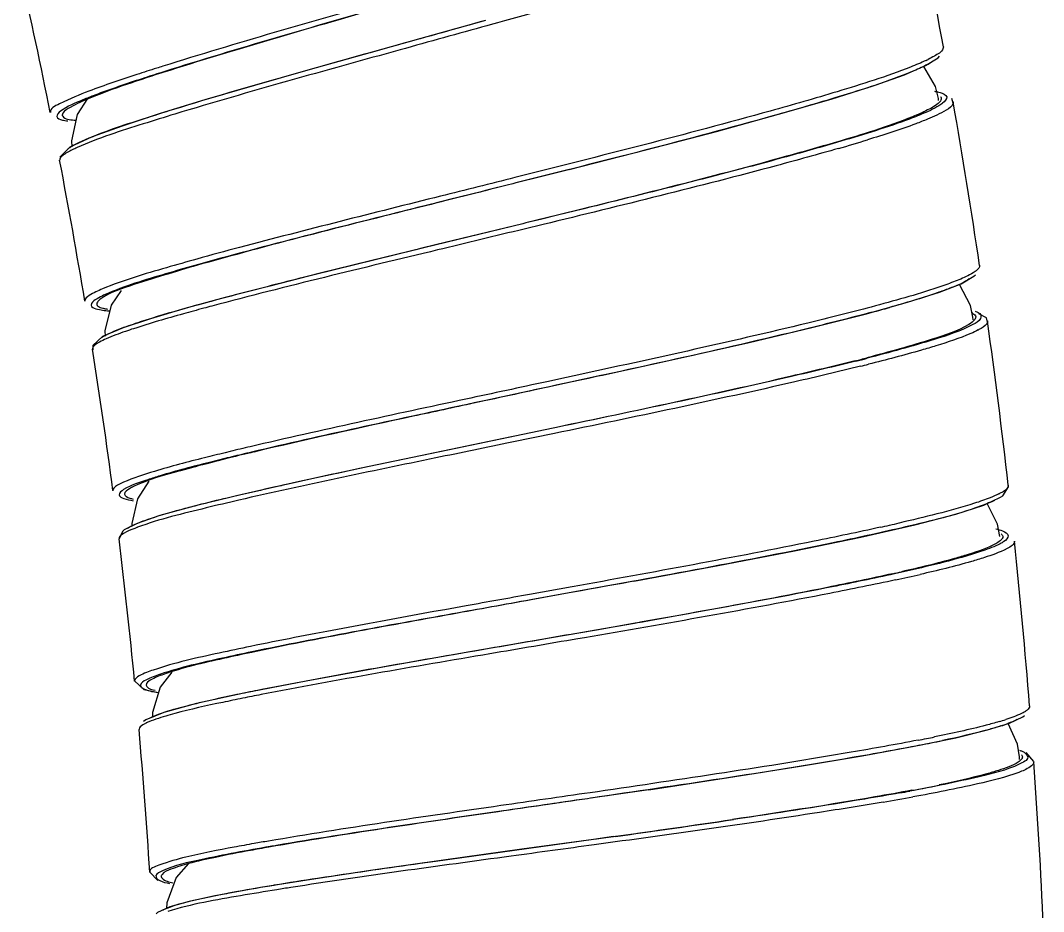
# Model space of a CAD drawing. Header units: millimetres. Extents: x 601 to 1195, y -13 to 407.
# Drawn here: x 1049.28 to 1061.55, y 308.45 to 319.13 of the extents above; entities that cross this region are included whole.
import ezdxf

# ---------------------------------------------------------------- set-up
doc = ezdxf.new("R2010")
doc.units = ezdxf.units.MM
doc.header["$LTSCALE"] = 0.1

msp = doc.modelspace()

# ---------------------------------------------------------------- linework, layer by layer
at = {"color": 7, "linetype": 'Continuous'}
for p, q in [((1054.909, 319.081), (1054.871, 319.07)), ((1060.344, 318.82), (1060.344, 318.82)), ((1051.008, 318.522), (1050.972, 318.511)), ((1059.877, 318.483), (1060.131, 318.593)), ((1060.249, 318.34), (1060.109, 318.583)), ((1060.286, 318.197), (1060.249, 318.34)), ((1050.082, 318.197), (1049.957, 318.005)), ((1060.287, 318.175), (1060.286, 318.197)), ((1060.462, 318.142), (1060.446, 318.196)), ((1060.463, 318.156), (1060.462, 318.142)), ((1049.957, 318.005), (1049.887, 317.689)), ((1050.136, 317.737), (1049.87, 317.615)), ((1049.887, 317.689), (1049.894, 317.617)), ((1049.87, 317.615), (1049.75, 317.496)), ((1055.857, 317.346), (1055.218, 317.185)), ((1055.218, 317.185), (1055.18, 317.175)), ((1055.218, 317.185), (1055.181, 317.175)), ((1055.716, 316.798), (1055.336, 316.705)), ((1055.717, 316.798), (1055.531, 316.752)), ((1056.026, 316.875), (1055.716, 316.798)), ((1056.031, 316.875), (1055.717, 316.798)), ((1055.301, 316.696), (1054.256, 316.441)), ((1055.301, 316.696), (1054.261, 316.443)), ((1055.336, 316.705), (1055.301, 316.696)), ((1055.336, 316.705), (1055.301, 316.696)), ((1055.545, 316.687), (1055.317, 316.632)), ((1055.531, 316.752), (1055.336, 316.705)), ((1054.261, 316.443), (1053.476, 316.251)), ((1054.256, 316.441), (1054.092, 316.401)), ((1054.092, 316.401), (1054.019, 316.384)), ((1053.476, 316.251), (1052.854, 316.097)), ((1060.778, 316.197), (1060.778, 316.196)), ((1052.718, 316.063), (1052.614, 316.037)), ((1060.298, 315.875), (1060.558, 315.977)), ((1060.668, 315.715), (1060.536, 315.969)), ((1050.483, 315.897), (1050.363, 315.72)), ((1050.049, 315.771), (1050.049, 315.768)), ((1050.049, 315.771), (1050.049, 315.766)), ((1050.363, 315.72), (1050.289, 315.41)), ((1051.514, 315.751), (1051.47, 315.74)), ((1051.563, 315.765), (1051.514, 315.751)), ((1060.699, 315.577), (1060.668, 315.715)), ((1050.836, 315.557), (1050.507, 315.447)), ((1060.7, 315.545), (1060.699, 315.576)), ((1060.763, 315.631), (1060.775, 315.623)), ((1060.86, 315.569), (1060.771, 315.616)), ((1060.775, 315.623), (1060.782, 315.618)), ((1060.873, 315.517), (1060.86, 315.569)), ((1050.507, 315.447), (1050.262, 315.342)), ((1060.874, 315.53), (1060.873, 315.517)), ((1050.262, 315.342), (1050.146, 315.234)), ((1050.274, 315.344), (1050.251, 315.33)), ((1050.304, 315.361), (1050.274, 315.344)), ((1050.289, 315.41), (1050.293, 315.347)), ((1050.146, 315.234), (1050.145, 315.184)), ((1055.826, 314.852), (1055.59, 314.801)), ((1056.238, 314.874), (1055.6, 314.736)), ((1055.562, 314.728), (1054.711, 314.544)), ((1055.6, 314.736), (1055.562, 314.728)), ((1055.6, 314.736), (1055.562, 314.728)), ((1055.666, 314.245), (1054.4, 313.981)), ((1055.706, 314.253), (1055.666, 314.245)), ((1055.706, 314.253), (1055.666, 314.245)), ((1055.166, 314.14), (1053.979, 313.893)), ((1055.68, 314.18), (1055.168, 314.074)), ((1051.793, 313.964), (1051.731, 313.949)), ((1051.813, 313.9), (1051.788, 313.894)), ((1053.979, 313.893), (1053.651, 313.824)), ((1050.817, 313.607), (1050.68, 313.397)), ((1052.625, 313.604), (1051.92, 313.445)), ((1050.386, 313.497), (1050.386, 313.494)), ((1050.386, 313.497), (1050.386, 313.495)), ((1061.056, 313.434), (1061.124, 313.541)), ((1061.124, 313.541), (1061.123, 313.564)), ((1050.68, 313.397), (1050.612, 313.099)), ((1051.92, 313.445), (1051.407, 313.32)), ((1051.405, 313.32), (1051.392, 313.316)), ((1060.994, 313.094), (1060.871, 313.341)), ((1050.948, 313.195), (1050.676, 313.102)), ((1050.499, 313.005), (1050.459, 312.918)), ((1050.612, 313.099), (1050.614, 313.07)), ((1061.023, 312.943), (1060.994, 313.094)), ((1050.459, 312.918), (1050.459, 312.917)), ((1056.631, 312.408), (1055.899, 312.275)), ((1055.893, 312.341), (1055.382, 312.249)), ((1055.899, 312.275), (1055.396, 312.185)), ((1055.899, 312.275), (1055.402, 312.185)), ((1056.208, 311.827), (1055.949, 311.782)), ((1055.991, 311.789), (1055.949, 311.782)), ((1056.04, 311.731), (1055.96, 311.717)), ((1051.092, 311.317), (1050.954, 311.137)), ((1050.646, 311.213), (1050.646, 311.212)), ((1050.646, 311.213), (1050.646, 311.211)), ((1050.646, 311.212), (1050.758, 311.11)), ((1052.704, 311.211), (1051.956, 311.065)), ((1050.758, 311.11), (1050.934, 311.073)), ((1050.954, 311.137), (1050.86, 310.834)), ((1052.172, 311.108), (1052.119, 311.098)), ((1061.38, 310.901), (1061.379, 310.916)), ((1050.843, 310.773), (1050.821, 310.762)), ((1050.874, 310.787), (1050.843, 310.773)), ((1050.86, 310.834), (1050.86, 310.775)), ((1060.872, 310.624), (1061.136, 310.706)), ((1061.234, 310.455), (1061.12, 310.701)), ((1050.699, 310.633), (1050.699, 310.631)), ((1061.259, 310.3), (1061.234, 310.455)), ((1061.257, 310.268), (1061.259, 310.3)), ((1061.43, 310.244), (1061.336, 310.355)), ((1056.114, 309.806), (1056.076, 309.8)), ((1056.114, 309.806), (1056.076, 309.8)), ((1056.195, 309.884), (1056.109, 309.872)), ((1056.811, 309.908), (1056.114, 309.806)), ((1057.917, 309.565), (1057.815, 309.55)), ((1057.934, 309.566), (1057.829, 309.551)), ((1056.147, 309.311), (1054.253, 309.048)), ((1056.389, 309.345), (1056.147, 309.311)), ((1056.183, 309.316), (1056.149, 309.312)), ((1056.411, 309.348), (1056.183, 309.316)), ((1054.348, 309.062), (1053.501, 308.941)), ((1051.29, 309.023), (1051.144, 308.853)), ((1053.501, 308.941), (1052.766, 308.832)), ((1054.253, 309.048), (1054.069, 309.023)), ((1050.828, 308.92), (1050.828, 308.92)), ((1050.828, 308.92), (1050.924, 308.82)), ((1050.932, 308.825), (1050.948, 308.817)), ((1051.144, 308.853), (1051.032, 308.55)), ((1052.766, 308.832), (1052.156, 308.734)), ((1052.935, 308.858), (1052.838, 308.843)), ((1051.315, 308.57), (1051.069, 308.502)), ((1051.032, 308.55), (1051.029, 308.483))]:
    msp.add_line(p, q, dxfattribs=at)
for points in [[(1054.853, 319.134), (1054.078, 318.917), (1053.393, 318.725), (1052.724, 318.537), (1052.085, 318.354), (1051.489, 318.18), (1050.954, 318.017), (1050.498, 317.868), (1050.136, 317.737)], [(1060.131, 318.593), (1060.281, 318.686), (1060.3, 318.704)], [(1058.998, 318.191), (1059.501, 318.349), (1059.877, 318.483)], [(1055.857, 317.346), (1056.777, 317.582), (1057.623, 317.804), (1058.369, 318.008), (1058.998, 318.191)], [(1052.854, 316.097), (1052.268, 315.949), (1051.73, 315.81)], [(1060.558, 315.977), (1060.711, 316.065), (1060.731, 316.083)], [(1051.73, 315.81), (1051.249, 315.679), (1050.836, 315.557)], [(1059.405, 315.612), (1059.916, 315.754), (1060.298, 315.875)], [(1056.238, 314.874), (1057.162, 315.078), (1058.014, 315.271), (1058.768, 315.45), (1059.405, 315.612)], [(1054.4, 313.981), (1053.46, 313.784), (1052.625, 313.604)], [(1060.83, 313.322), (1061.029, 313.415), (1061.056, 313.434)], [(1051.407, 313.32), (1051.36, 313.309), (1050.948, 313.195)], [(1059.355, 312.938), (1060.002, 313.086), (1060.493, 313.214), (1060.83, 313.322)], [(1050.676, 313.102), (1050.521, 313.023), (1050.499, 313.005)], [(1056.631, 312.408), (1057.642, 312.596), (1058.561, 312.774), (1059.355, 312.938)], [(1055.949, 311.782), (1054.689, 311.564), (1053.621, 311.377), (1052.704, 311.211)], [(1051.956, 311.065), (1051.386, 310.94), (1050.995, 310.834)], [(1050.995, 310.834), (1050.779, 310.744), (1050.752, 310.725)], [(1061.136, 310.706), (1061.298, 310.783), (1061.319, 310.799)], [(1059.995, 310.428), (1060.494, 310.531), (1060.872, 310.624)], [(1056.811, 309.908), (1057.768, 310.052), (1058.627, 310.188), (1059.372, 310.313), (1059.995, 310.428)], [(1056.149, 309.312), (1055.29, 309.193), (1054.348, 309.062)], [(1052.156, 308.734), (1051.674, 308.647), (1051.315, 308.57)], [(1051.069, 308.502), (1050.922, 308.434), (1050.904, 308.42)]]:
    msp.add_lwpolyline(points, dxfattribs=at)
for centre, radius, start, end in [((982.961, 304.665), 78.667, 10.36536, 11.8114), ((982.961, 304.665), 68, 11.33369, 12.77973), ((1059.375, 320.259), 1.776, 295.4355, 296.2945), ((1059.716, 319.419), 0.923, 298.9055, 300.5761), ((1058.908, 293.709), 26.036, 107.7154, 108.2111), ((1061.549, 284.927), 35.277, 107.4276, 107.5516), ((1059.606, 319.617), 1.149, 297.7682, 298.921), ((982.961, 304.665), 78.667, 8.42869, 9.87473), ((1049.804, 318), 0.026, 183.4534, 191.5875), ((1052.76, 339.531), 22.827, 286.0911, 287.001), ((1049.772, 317.462), 0.0249, 187.0538, 191.0482), ((982.961, 304.665), 68, 9.39702, 10.84307), ((1064.212, 270.053), 47.964, 104.8689, 105.5013), ((1114.311, 68.892), 254.73, 103.69142, 103.99268), ((1059.896, 317.379), 1.548, 293.949, 295.4004), ((1050.373, 316.096), 0.427, 255.2269, 256.8963), ((1061.208, 279.515), 37.454, 104.9104, 105.0615), ((1054.18, 335.436), 20.501, 285.0165, 285.6103), ((1060.62, 315.485), 0.157, 60.2148, 61.8866), ((1052.839, 308.988), 6.867, 108.2995, 108.5528), ((1053.044, 308.369), 7.519, 108.0576, 108.2995), ((982.961, 304.665), 78.666, 6.49205, 7.9381), ((1060.396, 316.109), 0.779, 298.1085, 298.7667), ((1050.167, 315.197), 0.0255, 179.6572, 188.6129), ((982.961, 304.665), 68, 7.46052, 8.90656), ((1052.553, 341.647), 27.435, 284.2044, 284.5126), ((1052.151, 343.578), 29.411, 284.0559, 284.3279), ((1051.944, 344.841), 30.76, 283.9315, 284.1141), ((1062.043, 271.303), 43.876, 103.1896, 103.5104), ((1060.696, 277.632), 37.335, 103.3481, 103.8134), ((1061.424, 274.157), 40.889, 103.2538, 103.5941), ((1062.387, 268.575), 46.074, 102.6261, 103.1772), ((1066.314, 251.144), 63.942, 102.48838, 102.64596), ((1060.448, 314.391), 1.133, 293.9601, 295.1437), ((1060.561, 314.152), 0.869, 295.0992, 297.4298), ((1060.662, 314.149), 0.776, 296.7169, 297.3215), ((1051.445, 311.221), 2.031, 110.4002, 111.2093), ((1051.533, 310.986), 2.281, 110.1792, 110.4111), ((1051.597, 310.81), 2.468, 109.7588, 110.1766), ((1053.391, 341.052), 28.674, 282.4777, 282.9444), ((1051.377, 311.161), 2.017, 110.2025, 111.212), ((982.961, 304.665), 68, 5.52359, 6.96964), ((982.961, 304.665), 78.666, 4.55526, 6.0013), ((1054.561, 335.7), 23.772, 282.5775, 282.8393), ((1054.669, 336.028), 24.15, 282.1992, 282.9155), ((1061.915, 263.509), 49.121, 100.9737, 101.6015), ((1058.8, 276.982), 34.707, 101.0242, 101.3958), ((1051.037, 310.178), 0.586, 115.3181, 116.1911), ((1060.091, 313.852), 3.261, 286.4137, 287.8806), ((1060.291, 312.964), 2.409, 287.9982, 289.0238), ((1060.456, 312.484), 1.901, 289.014, 290.3726), ((982.961, 304.665), 68, 3.58693, 5.03297), ((1055.697, 332.906), 22.822, 280.9755, 281.4822), ((1056.31, 329.491), 19.415, 281.1464, 281.9671), ((982.961, 304.665), 78.666, 2.61859, 4.06464), ((1056.216, 329.887), 20.336, 280.6335, 281.5672), ((1053.846, 343.749), 34.478, 279.6427, 280.246), ((1054.577, 339.061), 29.66, 280.1872, 280.4182), ((1030.828, 492.261), 184.693, 277.95499, 278.40196), ((1030.73, 494.319), 186.746, 277.90443, 278.34386), ((1056.895, 282.698), 26.923, 99.923, 100.4016), ((1057.892, 276.144), 33.624, 99.6582, 99.9547), ((1058.482, 273.062), 36.693, 99.6214, 99.7467), ((1071.842, 182.872), 127.396, 98.01942, 98.5349), ((1060.065, 261.438), 47.953, 98.6676, 99.2948), ((1055.072, 291.1), 17.872, 100.2754, 100.5687), ((1056.595, 282.58), 26.527, 99.2743, 100.2296), ((1059.376, 264.749), 44.517, 98.8583, 99.0798), ((1051.726, 306.597), 2.012, 106.6048, 107.3383), ((1051.797, 306.361), 2.259, 106.3145, 106.6129), ((1051.852, 306.173), 2.455, 105.9195, 106.313)]:
    msp.add_arc(centre, radius, start, end, dxfattribs=at)
for points, knots in [([(1058.446, 320.112), (1058.193, 320.031), (1057.019, 319.67), (1055.837, 319.339), (1054.909, 319.081)], [0, 0, 0, 0, 0.216068, 1, 1, 1, 1]), ([(1054.698, 319.672), (1054.353, 319.573), (1053.113, 319.217), (1051.872, 318.864), (1050.984, 318.585)], [0, 0, 0, 0, 0.278404, 1, 1, 1, 1]), ([(1054.717, 319.609), (1054.371, 319.51), (1053.133, 319.154), (1051.894, 318.802), (1051.008, 318.522)], [0, 0, 0, 0, 0.279171, 1, 1, 1, 1]), ([(1054.579, 319.569), (1054.241, 319.472), (1053.041, 319.126), (1051.841, 318.783), (1050.986, 318.51)], [0, 0, 0, 0, 0.281286, 1, 1, 1, 1]), ([(1054.853, 319.134), (1054.505, 319.036), (1053.256, 318.687), (1052.006, 318.341), (1051.113, 318.066)], [0, 0, 0, 0, 0.278812, 1, 1, 1, 1]), ([(1054.871, 319.07), (1054.524, 318.974), (1053.275, 318.627), (1052.025, 318.283), (1051.13, 318.011)], [0, 0, 0, 0, 0.277671, 1, 1, 1, 1]), ([(1060.344, 318.819), (1060.345, 318.811), (1060.331, 318.756), (1060.276, 318.73), (1060.237, 318.706)], [0, 0, 0, 0, 0.151397, 1, 1, 1, 1]), ([(1060.138, 318.655), (1060.077, 318.626), (1059.728, 318.481), (1059.367, 318.369), (1059.07, 318.279)], [0, 0, 0, 0, 0.178527, 1, 1, 1, 1]), ([(1050.911, 318.562), (1050.832, 318.537), (1050.559, 318.45), (1050.287, 318.358), (1050.097, 318.286)], [0, 0, 0, 0, 0.290145, 1, 1, 1, 1]), ([(1050.972, 318.511), (1050.894, 318.486), (1050.624, 318.399), (1050.356, 318.309), (1050.168, 318.238)], [0, 0, 0, 0, 0.290129, 1, 1, 1, 1]), ([(1060.141, 318.601), (1060.086, 318.571), (1059.745, 318.421), (1059.389, 318.31), (1059.094, 318.22)], [0, 0, 0, 0, 0.169987, 1, 1, 1, 1]), ([(1050.772, 318.44), (1050.701, 318.417), (1050.465, 318.338), (1050.23, 318.254), (1050.069, 318.186)], [0, 0, 0, 0, 0.298851, 1, 1, 1, 1]), ([(1050.097, 318.286), (1049.977, 318.241), (1049.851, 318.181), (1049.626, 318.078), (1049.636, 318.029)], [0, 0, 0, 0, 0.718829, 1, 1, 1, 1]), ([(1059.07, 318.279), (1058.804, 318.198), (1057.522, 317.833), (1056.229, 317.507), (1055.207, 317.25)], [0, 0, 0, 0, 0.20882, 1, 1, 1, 1]), ([(1060.237, 318.285), (1060.25, 318.283), (1060.273, 318.279), (1060.296, 318.273), (1060.307, 318.27)], [0, 0, 0, 0, 0.535814, 1, 1, 1, 1]), ([(1060.307, 318.27), (1060.337, 318.261), (1060.42, 318.225), (1060.359, 318.159), (1060.335, 318.14)], [0, 0, 0, 0, 0.510205, 1, 1, 1, 1]), ([(1050.168, 318.238), (1050.121, 318.22), (1049.981, 318.163), (1049.838, 318.106), (1049.758, 318.046)], [0, 0, 0, 0, 0.335461, 1, 1, 1, 1]), ([(1050.069, 318.186), (1049.994, 318.154), (1049.903, 318.111), (1049.776, 318.034), (1049.778, 317.999)], [0, 0, 0, 0, 0.697174, 1, 1, 1, 1]), ([(1059.094, 318.22), (1058.83, 318.139), (1057.546, 317.77), (1056.25, 317.444), (1055.223, 317.186)], [0, 0, 0, 0, 0.206917, 1, 1, 1, 1]), ([(1060.335, 318.14), (1060.321, 318.13), (1060.241, 318.077), (1060.153, 318.039), (1060.082, 318.009)], [0, 0, 0, 0, 0.184009, 1, 1, 1, 1]), ([(1060.462, 318.142), (1060.454, 318.103), (1060.333, 318.03), (1060.231, 317.981), (1060.155, 317.95)], [0, 0, 0, 0, 0.327682, 1, 1, 1, 1]), ([(1060.316, 318.18), (1060.312, 318.171), (1060.269, 318.116), (1060.206, 318.086), (1060.156, 318.06)], [0, 0, 0, 0, 0.157364, 1, 1, 1, 1]), ([(1060.312, 318.22), (1060.313, 318.217), (1060.317, 318.212), (1060.318, 318.206), (1060.319, 318.203)], [0, 0, 0, 0, 0.514946, 1, 1, 1, 1]), ([(1060.319, 318.203), (1060.32, 318.2), (1060.32, 318.192), (1060.317, 318.184), (1060.316, 318.18)], [0, 0, 0, 0, 0.476899, 1, 1, 1, 1]), ([(1049.758, 318.046), (1049.737, 318.03), (1049.681, 317.976), (1049.754, 317.947), (1049.779, 317.94)], [0, 0, 0, 0, 0.50011, 1, 1, 1, 1]), ([(1051.13, 318.011), (1051.002, 317.972), (1050.608, 317.849), (1050.212, 317.724), (1049.956, 317.609)], [0, 0, 0, 0, 0.321466, 1, 1, 1, 1]), ([(1051.113, 318.066), (1050.993, 318.029), (1050.621, 317.911), (1050.249, 317.791), (1050.007, 317.681)], [0, 0, 0, 0, 0.320345, 1, 1, 1, 1]), ([(1060.156, 318.06), (1060.096, 318.03), (1059.741, 317.878), (1059.37, 317.766), (1059.063, 317.675)], [0, 0, 0, 0, 0.171335, 1, 1, 1, 1]), ([(1060.082, 318.009), (1060.018, 317.982), (1059.684, 317.855), (1059.342, 317.751), (1059.064, 317.67)], [0, 0, 0, 0, 0.191376, 1, 1, 1, 1]), ([(1049.778, 317.995), (1049.78, 317.987), (1049.822, 317.94), (1049.889, 317.943), (1049.94, 317.938)], [0, 0, 0, 0, 0.134526, 1, 1, 1, 1]), ([(1049.779, 317.94), (1049.789, 317.938), (1049.811, 317.933), (1049.834, 317.93), (1049.846, 317.929)], [0, 0, 0, 0, 0.459772, 1, 1, 1, 1]), ([(1060.155, 317.95), (1060.108, 317.93), (1059.871, 317.839), (1059.629, 317.761), (1059.435, 317.702)], [0, 0, 0, 0, 0.20107, 1, 1, 1, 1]), ([(1059.063, 317.675), (1058.851, 317.612), (1057.843, 317.328), (1056.828, 317.073), (1056.026, 316.875)], [0, 0, 0, 0, 0.21123, 1, 1, 1, 1]), ([(1059.064, 317.67), (1058.851, 317.607), (1057.844, 317.326), (1056.83, 317.072), (1056.031, 316.875)], [0, 0, 0, 0, 0.212665, 1, 1, 1, 1]), ([(1049.956, 317.609), (1049.937, 317.6), (1049.876, 317.571), (1049.816, 317.54), (1049.781, 317.511)], [0, 0, 0, 0, 0.317406, 1, 1, 1, 1]), ([(1049.877, 317.614), (1049.871, 317.61), (1049.858, 317.602), (1049.846, 317.594), (1049.841, 317.59)], [0, 0, 0, 0, 0.530734, 1, 1, 1, 1]), ([(1059.087, 317.599), (1058.839, 317.527), (1057.663, 317.204), (1056.479, 316.914), (1055.545, 316.687)], [0, 0, 0, 0, 0.21211, 1, 1, 1, 1]), ([(1049.781, 317.511), (1049.771, 317.503), (1049.755, 317.489), (1049.746, 317.468), (1049.747, 317.459)], [0, 0, 0, 0, 0.604997, 1, 1, 1, 1]), ([(1055.181, 317.175), (1054.829, 317.087), (1053.57, 316.771), (1052.311, 316.459), (1051.411, 316.207)], [0, 0, 0, 0, 0.279809, 1, 1, 1, 1]), ([(1055.18, 317.175), (1054.832, 317.087), (1053.587, 316.774), (1052.342, 316.464), (1051.452, 316.213)], [0, 0, 0, 0, 0.279953, 1, 1, 1, 1]), ([(1055.207, 317.25), (1054.91, 317.175), (1053.808, 316.899), (1052.706, 316.624), (1051.904, 316.411)], [0, 0, 0, 0, 0.269581, 1, 1, 1, 1]), ([(1055.317, 316.632), (1054.97, 316.548), (1053.72, 316.246), (1052.469, 315.947), (1051.57, 315.707)], [0, 0, 0, 0, 0.277069, 1, 1, 1, 1]), ([(1051.452, 316.213), (1051.179, 316.137), (1050.773, 316.006), (1050.349, 315.876), (1050.23, 315.787)], [0, 0, 0, 0, 0.656524, 1, 1, 1, 1]), ([(1051.393, 316.272), (1051.271, 316.238), (1050.891, 316.129), (1050.509, 316.018), (1050.261, 315.914)], [0, 0, 0, 0, 0.320414, 1, 1, 1, 1]), ([(1051.411, 316.207), (1051.295, 316.175), (1050.933, 316.07), (1050.571, 315.963), (1050.334, 315.864)], [0, 0, 0, 0, 0.31949, 1, 1, 1, 1]), ([(1060.778, 316.196), (1060.779, 316.191), (1060.778, 316.179), (1060.772, 316.169), (1060.769, 316.164)], [0, 0, 0, 0, 0.458192, 1, 1, 1, 1]), ([(1060.769, 316.164), (1060.764, 316.156), (1060.75, 316.141), (1060.734, 316.129), (1060.724, 316.122)], [0, 0, 0, 0, 0.439832, 1, 1, 1, 1]), ([(1052.614, 316.037), (1052.52, 316.013), (1052.169, 315.925), (1051.818, 315.834), (1051.563, 315.765)], [0, 0, 0, 0, 0.269592, 1, 1, 1, 1]), ([(1060.466, 315.998), (1060.404, 315.974), (1060.08, 315.86), (1059.748, 315.769), (1059.48, 315.697)], [0, 0, 0, 0, 0.192799, 1, 1, 1, 1]), ([(1050.261, 315.914), (1050.206, 315.891), (1050.136, 315.859), (1050.047, 315.798), (1050.049, 315.771)], [0, 0, 0, 0, 0.688298, 1, 1, 1, 1]), ([(1050.334, 315.864), (1050.279, 315.841), (1050.21, 315.81), (1050.122, 315.747), (1050.124, 315.72)], [0, 0, 0, 0, 0.690958, 1, 1, 1, 1]), ([(1060.414, 315.919), (1060.367, 315.901), (1060.131, 315.816), (1059.89, 315.745), (1059.697, 315.691)], [0, 0, 0, 0, 0.201104, 1, 1, 1, 1]), ([(1050.124, 315.72), (1050.127, 315.696), (1050.219, 315.66), (1050.286, 315.655), (1050.34, 315.651)], [0, 0, 0, 0, 0.307378, 1, 1, 1, 1]), ([(1050.23, 315.787), (1050.219, 315.778), (1050.2, 315.763), (1050.189, 315.739), (1050.191, 315.729)], [0, 0, 0, 0, 0.613172, 1, 1, 1, 1]), ([(1050.191, 315.729), (1050.194, 315.711), (1050.227, 315.694), (1050.254, 315.685), (1050.264, 315.683)], [0, 0, 0, 0, 0.640514, 1, 1, 1, 1]), ([(1050.276, 315.68), (1050.283, 315.678), (1050.298, 315.675), (1050.312, 315.673), (1050.32, 315.671)], [0, 0, 0, 0, 0.476544, 1, 1, 1, 1]), ([(1051.475, 315.682), (1051.393, 315.66), (1051.112, 315.583), (1050.831, 315.502), (1050.634, 315.437)], [0, 0, 0, 0, 0.289421, 1, 1, 1, 1]), ([(1051.47, 315.74), (1051.398, 315.72), (1051.144, 315.65), (1050.892, 315.576), (1050.713, 315.518)], [0, 0, 0, 0, 0.28587, 1, 1, 1, 1]), ([(1059.48, 315.697), (1059.227, 315.63), (1058.014, 315.327), (1056.792, 315.061), (1055.826, 314.852)], [0, 0, 0, 0, 0.209483, 1, 1, 1, 1]), ([(1059.492, 315.635), (1059.225, 315.564), (1057.935, 315.24), (1056.635, 314.959), (1055.604, 314.737)], [0, 0, 0, 0, 0.207437, 1, 1, 1, 1]), ([(1060.782, 315.618), (1060.796, 315.605), (1060.797, 315.527), (1060.731, 315.506), (1060.697, 315.487)], [0, 0, 0, 0, 0.333654, 1, 1, 1, 1]), ([(1060.698, 315.621), (1060.707, 315.616), (1060.722, 315.606), (1060.731, 315.589), (1060.732, 315.581)], [0, 0, 0, 0, 0.56963, 1, 1, 1, 1]), ([(1060.732, 315.581), (1060.733, 315.576), (1060.732, 315.564), (1060.726, 315.554), (1060.722, 315.548)], [0, 0, 0, 0, 0.458764, 1, 1, 1, 1]), ([(1060.726, 315.647), (1060.732, 315.645), (1060.745, 315.64), (1060.757, 315.634), (1060.763, 315.631)], [0, 0, 0, 0, 0.534114, 1, 1, 1, 1]), ([(1050.654, 315.498), (1050.618, 315.486), (1050.499, 315.445), (1050.382, 315.4), (1050.304, 315.361)], [0, 0, 0, 0, 0.308342, 1, 1, 1, 1]), ([(1050.634, 315.437), (1050.601, 315.427), (1050.49, 315.389), (1050.38, 315.349), (1050.305, 315.316)], [0, 0, 0, 0, 0.295331, 1, 1, 1, 1]), ([(1060.649, 315.488), (1060.514, 315.407), (1060.101, 315.273), (1059.691, 315.156), (1059.428, 315.088)], [0, 0, 0, 0, 0.367517, 1, 1, 1, 1]), ([(1060.697, 315.487), (1060.552, 315.407), (1060.125, 315.27), (1059.699, 315.151), (1059.429, 315.083)], [0, 0, 0, 0, 0.373049, 1, 1, 1, 1]), ([(1060.873, 315.517), (1060.872, 315.51), (1060.849, 315.468), (1060.805, 315.445), (1060.771, 315.426)], [0, 0, 0, 0, 0.163211, 1, 1, 1, 1]), ([(1060.763, 315.422), (1060.734, 315.406), (1060.57, 315.33), (1060.397, 315.275), (1060.256, 315.231)], [0, 0, 0, 0, 0.182369, 1, 1, 1, 1]), ([(1050.224, 315.276), (1050.219, 315.273), (1050.209, 315.268), (1050.2, 315.262), (1050.195, 315.259)], [0, 0, 0, 0, 0.521466, 1, 1, 1, 1]), ([(1060.256, 315.231), (1060.198, 315.214), (1059.929, 315.134), (1059.658, 315.063), (1059.445, 315.01)], [0, 0, 0, 0, 0.216223, 1, 1, 1, 1]), ([(1059.35, 314.986), (1059.088, 314.921), (1057.869, 314.634), (1056.642, 314.379), (1055.68, 314.18)], [0, 0, 0, 0, 0.215138, 1, 1, 1, 1]), ([(1059.285, 315.051), (1059.031, 314.987), (1057.842, 314.702), (1056.646, 314.45), (1055.706, 314.253)], [0, 0, 0, 0, 0.214224, 1, 1, 1, 1]), ([(1059.294, 315.048), (1059.038, 314.984), (1057.846, 314.701), (1056.647, 314.449), (1055.706, 314.253)], [0, 0, 0, 0, 0.215207, 1, 1, 1, 1]), ([(1055.59, 314.801), (1055.266, 314.731), (1054.079, 314.476), (1052.891, 314.222), (1052.032, 314.021)], [0, 0, 0, 0, 0.273271, 1, 1, 1, 1]), ([(1055.562, 314.728), (1055.241, 314.658), (1054.069, 314.406), (1052.896, 314.156), (1052.049, 313.956)], [0, 0, 0, 0, 0.274013, 1, 1, 1, 1]), ([(1054.711, 314.544), (1054.469, 314.491), (1053.59, 314.301), (1052.711, 314.109), (1052.077, 313.958)], [0, 0, 0, 0, 0.275223, 1, 1, 1, 1]), ([(1055.168, 314.074), (1054.864, 314.012), (1053.773, 313.787), (1052.681, 313.562), (1051.897, 313.381)], [0, 0, 0, 0, 0.278137, 1, 1, 1, 1]), ([(1051.782, 313.887), (1051.54, 313.827), (1051.154, 313.725), (1050.768, 313.61), (1050.633, 313.544)], [0, 0, 0, 0, 0.623436, 1, 1, 1, 1]), ([(1051.731, 313.949), (1051.649, 313.929), (1051.365, 313.86), (1051.083, 313.786), (1050.884, 313.726)], [0, 0, 0, 0, 0.289421, 1, 1, 1, 1]), ([(1051.788, 313.894), (1051.707, 313.874), (1051.427, 313.805), (1051.148, 313.732), (1050.952, 313.673)], [0, 0, 0, 0, 0.289406, 1, 1, 1, 1]), ([(1050.884, 313.726), (1050.758, 313.688), (1050.593, 313.635), (1050.432, 313.559), (1050.385, 313.516), (1050.386, 313.498)], [0, 0, 0, 0, 0.708579, 0.902639, 1, 1, 1, 1]), ([(1053.651, 313.824), (1053.548, 313.802), (1053.16, 313.72), (1052.772, 313.637), (1052.487, 313.574)], [0, 0, 0, 0, 0.263936, 1, 1, 1, 1]), ([(1050.952, 313.673), (1050.902, 313.658), (1050.754, 313.61), (1050.603, 313.561), (1050.514, 313.507)], [0, 0, 0, 0, 0.333653, 1, 1, 1, 1]), ([(1050.514, 313.507), (1050.491, 313.492), (1050.427, 313.446), (1050.493, 313.407), (1050.516, 313.399)], [0, 0, 0, 0, 0.529067, 1, 1, 1, 1]), ([(1050.633, 313.544), (1050.616, 313.536), (1050.578, 313.515), (1050.523, 313.481), (1050.526, 313.451)], [0, 0, 0, 0, 0.382582, 1, 1, 1, 1]), ([(1061.123, 313.56), (1061.124, 313.552), (1061.109, 313.501), (1061.056, 313.479), (1061.018, 313.459)], [0, 0, 0, 0, 0.154645, 1, 1, 1, 1]), ([(1050.526, 313.451), (1050.527, 313.446), (1050.532, 313.435), (1050.541, 313.428), (1050.547, 313.424)], [0, 0, 0, 0, 0.441054, 1, 1, 1, 1]), ([(1051.897, 313.381), (1051.765, 313.35), (1051.357, 313.252), (1050.947, 313.153), (1050.68, 313.055)], [0, 0, 0, 0, 0.321517, 1, 1, 1, 1]), ([(1051.884, 313.437), (1051.841, 313.426), (1051.681, 313.389), (1051.521, 313.35), (1051.405, 313.32)], [0, 0, 0, 0, 0.267029, 1, 1, 1, 1]), ([(1060.907, 313.41), (1060.844, 313.385), (1060.486, 313.263), (1060.117, 313.176), (1059.814, 313.106)], [0, 0, 0, 0, 0.178442, 1, 1, 1, 1]), ([(1060.908, 313.356), (1060.85, 313.33), (1060.5, 313.202), (1060.136, 313.116), (1059.834, 313.046)], [0, 0, 0, 0, 0.16964, 1, 1, 1, 1]), ([(1051.392, 313.316), (1051.328, 313.3), (1051.117, 313.245), (1050.906, 313.185), (1050.763, 313.133)], [0, 0, 0, 0, 0.301606, 1, 1, 1, 1]), ([(1050.647, 313.042), (1050.631, 313.036), (1050.58, 313.015), (1050.53, 312.992), (1050.498, 312.97)], [0, 0, 0, 0, 0.309539, 1, 1, 1, 1]), ([(1050.588, 313.059), (1050.583, 313.056), (1050.574, 313.05), (1050.565, 313.045), (1050.561, 313.042)], [0, 0, 0, 0, 0.523671, 1, 1, 1, 1]), ([(1059.586, 313.055), (1059.322, 312.996), (1058.095, 312.74), (1056.861, 312.516), (1055.893, 312.341)], [0, 0, 0, 0, 0.215131, 1, 1, 1, 1]), ([(1059.834, 313.046), (1059.565, 312.983), (1058.26, 312.702), (1056.946, 312.465), (1055.905, 312.276)], [0, 0, 0, 0, 0.206949, 1, 1, 1, 1]), ([(1061.055, 313.012), (1061.083, 313.001), (1061.158, 312.958), (1061.094, 312.9), (1061.07, 312.884)], [0, 0, 0, 0, 0.502475, 1, 1, 1, 1]), ([(1050.498, 312.97), (1050.487, 312.962), (1050.469, 312.949), (1050.458, 312.927), (1050.459, 312.918)], [0, 0, 0, 0, 0.60882, 1, 1, 1, 1]), ([(1061.026, 312.893), (1061.009, 312.879), (1060.888, 312.805), (1060.753, 312.763), (1060.64, 312.728)], [0, 0, 0, 0, 0.158719, 1, 1, 1, 1]), ([(1061.07, 312.884), (1061.056, 312.874), (1060.975, 312.828), (1060.888, 312.797), (1060.816, 312.772)], [0, 0, 0, 0, 0.184435, 1, 1, 1, 1]), ([(1061.197, 312.89), (1061.201, 312.849), (1061.04, 312.76), (1060.929, 312.722), (1060.836, 312.692)], [0, 0, 0, 0, 0.297972, 1, 1, 1, 1]), ([(1061.057, 312.947), (1061.058, 312.938), (1061.051, 312.916), (1061.035, 312.901), (1061.026, 312.893)], [0, 0, 0, 0, 0.418956, 1, 1, 1, 1]), ([(1061.037, 312.978), (1061.043, 312.973), (1061.051, 312.964), (1061.056, 312.952), (1061.057, 312.947)], [0, 0, 0, 0, 0.544945, 1, 1, 1, 1]), ([(1060.816, 312.772), (1060.751, 312.749), (1060.402, 312.642), (1060.046, 312.56), (1059.758, 312.497)], [0, 0, 0, 0, 0.189935, 1, 1, 1, 1]), ([(1060.64, 312.728), (1060.586, 312.711), (1060.323, 312.634), (1060.056, 312.57), (1059.843, 312.522)], [0, 0, 0, 0, 0.206363, 1, 1, 1, 1]), ([(1060.836, 312.692), (1060.784, 312.675), (1060.53, 312.599), (1060.272, 312.536), (1060.067, 312.489)], [0, 0, 0, 0, 0.203221, 1, 1, 1, 1]), ([(1059.737, 312.498), (1059.477, 312.44), (1058.232, 312.182), (1056.98, 311.962), (1055.991, 311.789)], [0, 0, 0, 0, 0.210169, 1, 1, 1, 1]), ([(1059.758, 312.497), (1059.509, 312.442), (1058.33, 312.199), (1057.144, 311.99), (1056.208, 311.827)], [0, 0, 0, 0, 0.211426, 1, 1, 1, 1]), ([(1059.772, 312.423), (1059.509, 312.367), (1058.269, 312.116), (1057.023, 311.9), (1056.04, 311.731)], [0, 0, 0, 0, 0.212192, 1, 1, 1, 1]), ([(1055.382, 312.249), (1055.129, 312.204), (1054.189, 312.035), (1053.249, 311.865), (1052.564, 311.732)], [0, 0, 0, 0, 0.269673, 1, 1, 1, 1]), ([(1055.402, 312.185), (1055.087, 312.128), (1053.969, 311.926), (1052.85, 311.723), (1052.05, 311.555)], [0, 0, 0, 0, 0.281476, 1, 1, 1, 1]), ([(1055.396, 312.185), (1055.083, 312.128), (1053.966, 311.927), (1052.85, 311.726), (1052.051, 311.561)], [0, 0, 0, 0, 0.280316, 1, 1, 1, 1]), ([(1055.947, 311.782), (1055.597, 311.721), (1054.338, 311.503), (1053.077, 311.288), (1052.172, 311.108)], [0, 0, 0, 0, 0.27769, 1, 1, 1, 1]), ([(1055.96, 311.717), (1055.609, 311.657), (1054.342, 311.44), (1053.075, 311.226), (1052.163, 311.048)], [0, 0, 0, 0, 0.276993, 1, 1, 1, 1]), ([(1052.036, 311.626), (1051.911, 311.6), (1051.52, 311.516), (1051.128, 311.431), (1050.87, 311.343)], [0, 0, 0, 0, 0.320373, 1, 1, 1, 1]), ([(1052.051, 311.561), (1051.934, 311.536), (1051.567, 311.457), (1051.199, 311.375), (1050.955, 311.293)], [0, 0, 0, 0, 0.317105, 1, 1, 1, 1]), ([(1052.05, 311.555), (1051.936, 311.531), (1051.581, 311.453), (1051.225, 311.372), (1050.992, 311.29)], [0, 0, 0, 0, 0.320149, 1, 1, 1, 1]), ([(1050.87, 311.343), (1050.812, 311.323), (1050.74, 311.297), (1050.645, 311.24), (1050.646, 311.213)], [0, 0, 0, 0, 0.691814, 1, 1, 1, 1]), ([(1050.955, 311.293), (1050.896, 311.273), (1050.819, 311.244), (1050.722, 311.192), (1050.718, 311.163)], [0, 0, 0, 0, 0.681957, 1, 1, 1, 1]), ([(1050.992, 311.29), (1050.938, 311.271), (1050.87, 311.247), (1050.782, 311.188), (1050.784, 311.163)], [0, 0, 0, 0, 0.692382, 1, 1, 1, 1]), ([(1050.718, 311.163), (1050.715, 311.14), (1050.805, 311.089), (1050.871, 311.083), (1050.924, 311.075)], [0, 0, 0, 0, 0.296544, 1, 1, 1, 1]), ([(1050.784, 311.163), (1050.785, 311.156), (1050.808, 311.117), (1050.857, 311.109), (1050.892, 311.1)], [0, 0, 0, 0, 0.14942, 1, 1, 1, 1]), ([(1052.119, 311.098), (1052.037, 311.082), (1051.754, 311.024), (1051.471, 310.962), (1051.272, 310.911)], [0, 0, 0, 0, 0.288902, 1, 1, 1, 1]), ([(1051.272, 310.911), (1051.23, 310.9), (1051.096, 310.865), (1050.962, 310.825), (1050.874, 310.787)], [0, 0, 0, 0, 0.311205, 1, 1, 1, 1]), ([(1051.942, 311.004), (1051.862, 310.988), (1051.589, 310.932), (1051.317, 310.872), (1051.127, 310.821)], [0, 0, 0, 0, 0.292933, 1, 1, 1, 1]), ([(1061.379, 310.913), (1061.381, 310.893), (1061.355, 310.866), (1061.331, 310.849), (1061.322, 310.843)], [0, 0, 0, 0, 0.653343, 1, 1, 1, 1]), ([(1051.127, 310.821), (1051.091, 310.811), (1050.976, 310.778), (1050.861, 310.743), (1050.786, 310.708)], [0, 0, 0, 0, 0.314186, 1, 1, 1, 1]), ([(1061.322, 310.843), (1061.308, 310.835), (1061.235, 310.796), (1061.156, 310.769), (1061.093, 310.748)], [0, 0, 0, 0, 0.189076, 1, 1, 1, 1]), ([(1050.778, 310.704), (1050.766, 310.698), (1050.737, 310.682), (1050.699, 310.656), (1050.699, 310.633)], [0, 0, 0, 0, 0.367551, 1, 1, 1, 1]), ([(1061.013, 310.724), (1060.961, 310.708), (1060.706, 310.639), (1060.447, 310.583), (1060.24, 310.541)], [0, 0, 0, 0, 0.203297, 1, 1, 1, 1]), ([(1061.035, 310.673), (1060.99, 310.658), (1060.759, 310.59), (1060.524, 310.537), (1060.336, 310.497)], [0, 0, 0, 0, 0.198828, 1, 1, 1, 1]), ([(1060.064, 310.441), (1059.793, 310.388), (1058.482, 310.152), (1057.164, 309.959), (1056.119, 309.807)], [0, 0, 0, 0, 0.207233, 1, 1, 1, 1]), ([(1060.042, 310.502), (1059.775, 310.45), (1058.496, 310.222), (1057.211, 310.033), (1056.195, 309.884)], [0, 0, 0, 0, 0.2094, 1, 1, 1, 1]), ([(1061.289, 310.369), (1061.319, 310.356), (1061.406, 310.282), (1061.294, 310.232), (1061.254, 310.213)], [0, 0, 0, 0, 0.426977, 1, 1, 1, 1]), ([(1061.256, 310.381), (1061.262, 310.379), (1061.273, 310.376), (1061.284, 310.371), (1061.289, 310.369)], [0, 0, 0, 0, 0.520189, 1, 1, 1, 1]), ([(1061.288, 310.283), (1061.287, 310.281), (1061.284, 310.276), (1061.281, 310.271), (1061.279, 310.269)], [0, 0, 0, 0, 0.476651, 1, 1, 1, 1]), ([(1061.283, 310.325), (1061.285, 310.322), (1061.29, 310.315), (1061.292, 310.307), (1061.292, 310.303)], [0, 0, 0, 0, 0.524685, 1, 1, 1, 1]), ([(1061.292, 310.303), (1061.292, 310.299), (1061.292, 310.293), (1061.289, 310.286), (1061.288, 310.283)], [0, 0, 0, 0, 0.481751, 1, 1, 1, 1]), ([(1061.254, 310.213), (1061.103, 310.141), (1060.66, 310.033), (1060.22, 309.941), (1059.941, 309.89)], [0, 0, 0, 0, 0.371097, 1, 1, 1, 1]), ([(1061.279, 310.269), (1061.269, 310.257), (1061.186, 310.195), (1061.087, 310.165), (1061.004, 310.139)], [0, 0, 0, 0, 0.153226, 1, 1, 1, 1]), ([(1061.43, 310.242), (1061.431, 310.217), (1061.361, 310.157), (1061.295, 310.133), (1061.248, 310.115)], [0, 0, 0, 0, 0.32665, 1, 1, 1, 1]), ([(1061.248, 310.115), (1061.088, 310.055), (1060.664, 309.952), (1060.238, 309.868), (1059.979, 309.821)], [0, 0, 0, 0, 0.393285, 1, 1, 1, 1]), ([(1061.004, 310.139), (1060.958, 310.124), (1060.724, 310.056), (1060.485, 310.004), (1060.293, 309.965)], [0, 0, 0, 0, 0.19876, 1, 1, 1, 1]), ([(1056.109, 309.872), (1055.752, 309.82), (1054.464, 309.633), (1053.177, 309.449), (1052.251, 309.291)], [0, 0, 0, 0, 0.278036, 1, 1, 1, 1]), ([(1056.076, 309.8), (1055.718, 309.748), (1054.444, 309.561), (1053.169, 309.378), (1052.255, 309.218)], [0, 0, 0, 0, 0.280261, 1, 1, 1, 1]), ([(1056.076, 309.8), (1055.732, 309.75), (1054.488, 309.569), (1053.244, 309.391), (1052.349, 309.24)], [0, 0, 0, 0, 0.277247, 1, 1, 1, 1]), ([(1059.968, 309.901), (1059.82, 309.873), (1059.138, 309.751), (1058.453, 309.645), (1057.917, 309.565)], [0, 0, 0, 0, 0.217825, 1, 1, 1, 1]), ([(1059.823, 309.869), (1059.683, 309.844), (1059.055, 309.735), (1058.424, 309.638), (1057.934, 309.566)], [0, 0, 0, 0, 0.223147, 1, 1, 1, 1]), ([(1059.621, 309.759), (1059.367, 309.715), (1058.214, 309.53), (1057.058, 309.37), (1056.156, 309.246)], [0, 0, 0, 0, 0.220976, 1, 1, 1, 1]), ([(1052.034, 309.179), (1051.894, 309.153), (1051.647, 309.105), (1051.325, 309.033), (1051.114, 308.968), (1051.001, 308.923), (1050.975, 308.892)], [0, 0, 0, 0, 0.387709, 0.686529, 0.890685, 1, 1, 1, 1]), ([(1052.27, 309.226), (1051.993, 309.179), (1051.562, 309.095), (1051.127, 309.001), (1050.982, 308.935)], [0, 0, 0, 0, 0.637741, 1, 1, 1, 1]), ([(1052.079, 309.262), (1051.999, 309.247), (1051.726, 309.198), (1051.453, 309.145), (1051.261, 309.099)], [0, 0, 0, 0, 0.292846, 1, 1, 1, 1]), ([(1056.156, 309.246), (1055.825, 309.201), (1054.612, 309.035), (1053.399, 308.872), (1052.521, 308.735)], [0, 0, 0, 0, 0.273648, 1, 1, 1, 1]), ([(1051.261, 309.099), (1051.151, 309.072), (1051.031, 309.035), (1050.826, 308.965), (1050.828, 308.92)], [0, 0, 0, 0, 0.714749, 1, 1, 1, 1]), ([(1050.982, 308.935), (1050.952, 308.921), (1050.876, 308.898), (1050.914, 308.835), (1050.932, 308.825)], [0, 0, 0, 0, 0.624028, 1, 1, 1, 1]), ([(1050.975, 308.892), (1050.972, 308.888), (1050.967, 308.88), (1050.965, 308.871), (1050.965, 308.867)], [0, 0, 0, 0, 0.543729, 1, 1, 1, 1]), ([(1050.965, 308.867), (1050.966, 308.859), (1050.998, 308.81), (1051.06, 308.803), (1051.106, 308.791)], [0, 0, 0, 0, 0.137753, 1, 1, 1, 1]), ([(1052.351, 308.708), (1052.206, 308.685), (1051.769, 308.61), (1051.328, 308.537), (1051.044, 308.446)], [0, 0, 0, 0, 0.329671, 1, 1, 1, 1]), ([(1051.794, 308.669), (1051.732, 308.658), (1051.526, 308.618), (1051.32, 308.574), (1051.178, 308.534)], [0, 0, 0, 0, 0.300739, 1, 1, 1, 1]), ([(1051.001, 308.471), (1050.996, 308.469), (1050.987, 308.465), (1050.978, 308.46), (1050.974, 308.457)], [0, 0, 0, 0, 0.522484, 1, 1, 1, 1])]:
    msp.add_open_spline(points, degree=3, knots=knots, dxfattribs=at)
for points in [[(1060.237, 318.706), (1060.212, 318.692), (1060.187, 318.679), (1060.162, 318.667)], [(1050.007, 317.681), (1049.963, 317.661), (1049.919, 317.64), (1049.877, 317.614)], [(1060.637, 316.071), (1060.581, 316.044), (1060.524, 316.02), (1060.466, 315.998)], [(1060.724, 316.122), (1060.697, 316.102), (1060.667, 316.086), (1060.637, 316.071)], [(1060.524, 315.964), (1060.488, 315.948), (1060.451, 315.933), (1060.414, 315.919)], [(1060.655, 316.033), (1060.625, 316.013), (1060.592, 315.996), (1060.56, 315.98)], [(1060.722, 315.548), (1060.705, 315.522), (1060.676, 315.504), (1060.649, 315.488)], [(1050.305, 315.316), (1050.278, 315.304), (1050.25, 315.291), (1050.224, 315.276)], [(1050.195, 315.259), (1050.172, 315.244), (1050.142, 315.225), (1050.141, 315.198)], [(1050.516, 313.399), (1050.552, 313.386), (1050.589, 313.38), (1050.627, 313.374)], [(1050.547, 313.424), (1050.571, 313.407), (1050.601, 313.4), (1050.63, 313.393)], [(1061.011, 313.455), (1060.977, 313.438), (1060.942, 313.424), (1060.907, 313.41)], [(1050.71, 313.114), (1050.668, 313.098), (1050.627, 313.08), (1050.588, 313.059)], [(1060.972, 313.037), (1061, 313.03), (1061.028, 313.022), (1061.055, 313.012)], [(1061.225, 310.748), (1061.191, 310.73), (1061.155, 310.715), (1061.118, 310.702)], [(1050.948, 308.817), (1050.985, 308.8), (1051.025, 308.791), (1051.065, 308.782)], [(1051.126, 308.518), (1051.084, 308.505), (1051.041, 308.49), (1051.001, 308.471)]]:
    msp.add_open_spline(points, degree=3, dxfattribs=at)

doc.saveas('drawing.dxf')
